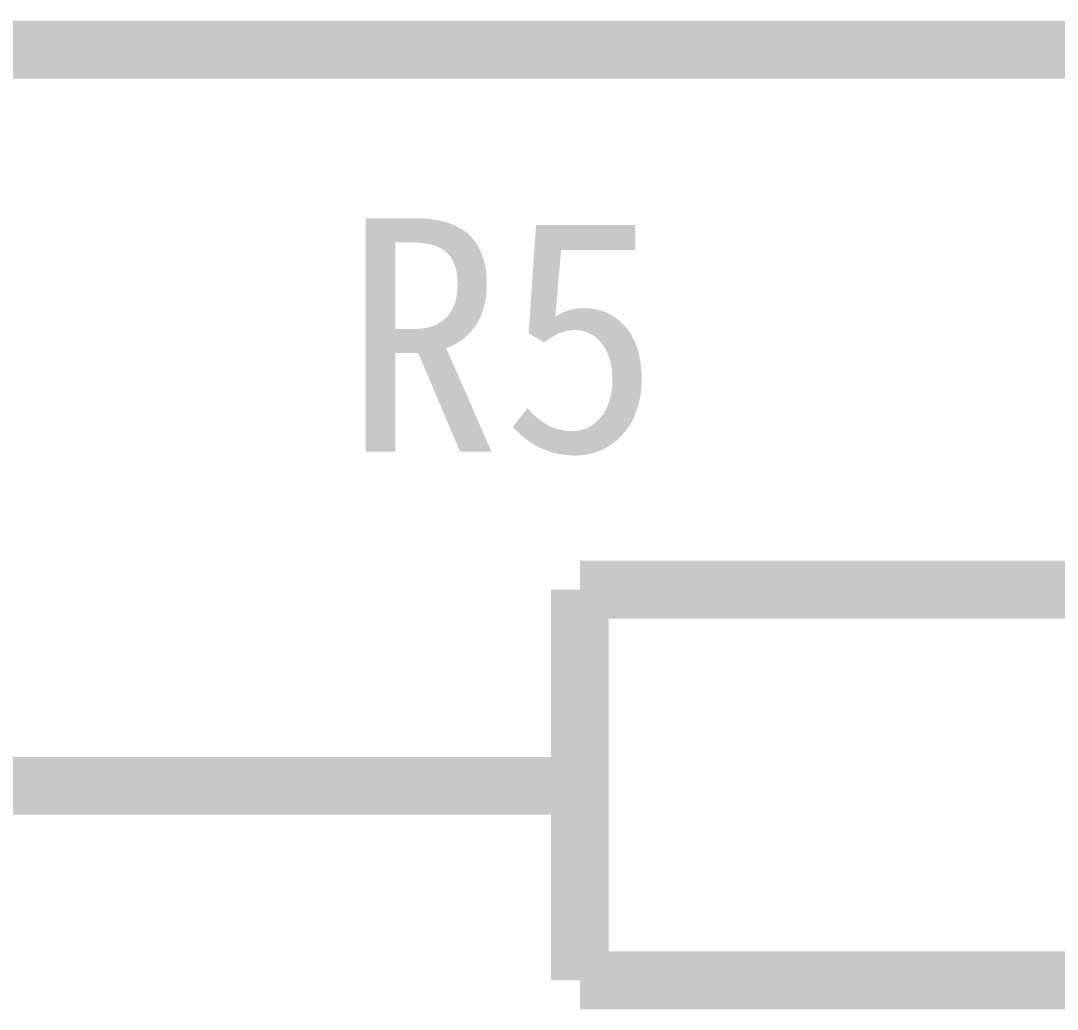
# Model space of a CAD drawing. Header units: inches. Extents: x 0 to 11.5, y 0 to 7.6.
# Drawn here: x 4.1362 to 4.3478, y 5.0041 to 5.2058 of the extents above; entities that cross this region are included whole.
import ezdxf

# ---------------------------------------------------------------- set-up
doc = ezdxf.new("R2010")
doc.units = ezdxf.units.IN
doc.header["$MEASUREMENT"] = 0
doc.layers.add('Sheet', color=255, linetype='Continuous')

msp = doc.modelspace()

# ---------------------------------------------------------------- linework, layer by layer
at = {"layer": 'Sheet'}
for points in [[(4.55032, 5.19986, 0.0118, 0.0118, 0), (4.0502, 5.19986, 0.0118, 0.0118, 0)], [(4.4501, 5.08971, 0.0118, 0.0118, 0), (4.25032, 5.08971, 0.0118, 0.0118, 0)], [(4.25032, 5.08971, 0.0118, 0.0118, 0), (4.25032, 5.00999, 0.0118, 0.0118, 0)], [(4.0502, 5.04969, 0.0118, 0.0118, 0), (4.15009, 5.04969, 0.0118, 0.0118, 0)], [(4.25032, 5.04969, 0.0118, 0.0118, 0), (4.15009, 5.04969, 0.0118, 0.0118, 0)], [(4.25032, 5.00999, 0.0118, 0.0118, 0), (4.4501, 5.00999, 0.0118, 0.0118, 0)]]:
    msp.add_lwpolyline(points, format="xyseb", dxfattribs=at)

# ---------------------------------------------------------------- texts
msp.add_text('R5', height=0.047632, dxfattribs=at).set_placement((4.20202, 5.11783))

doc.saveas('drawing.dxf')
